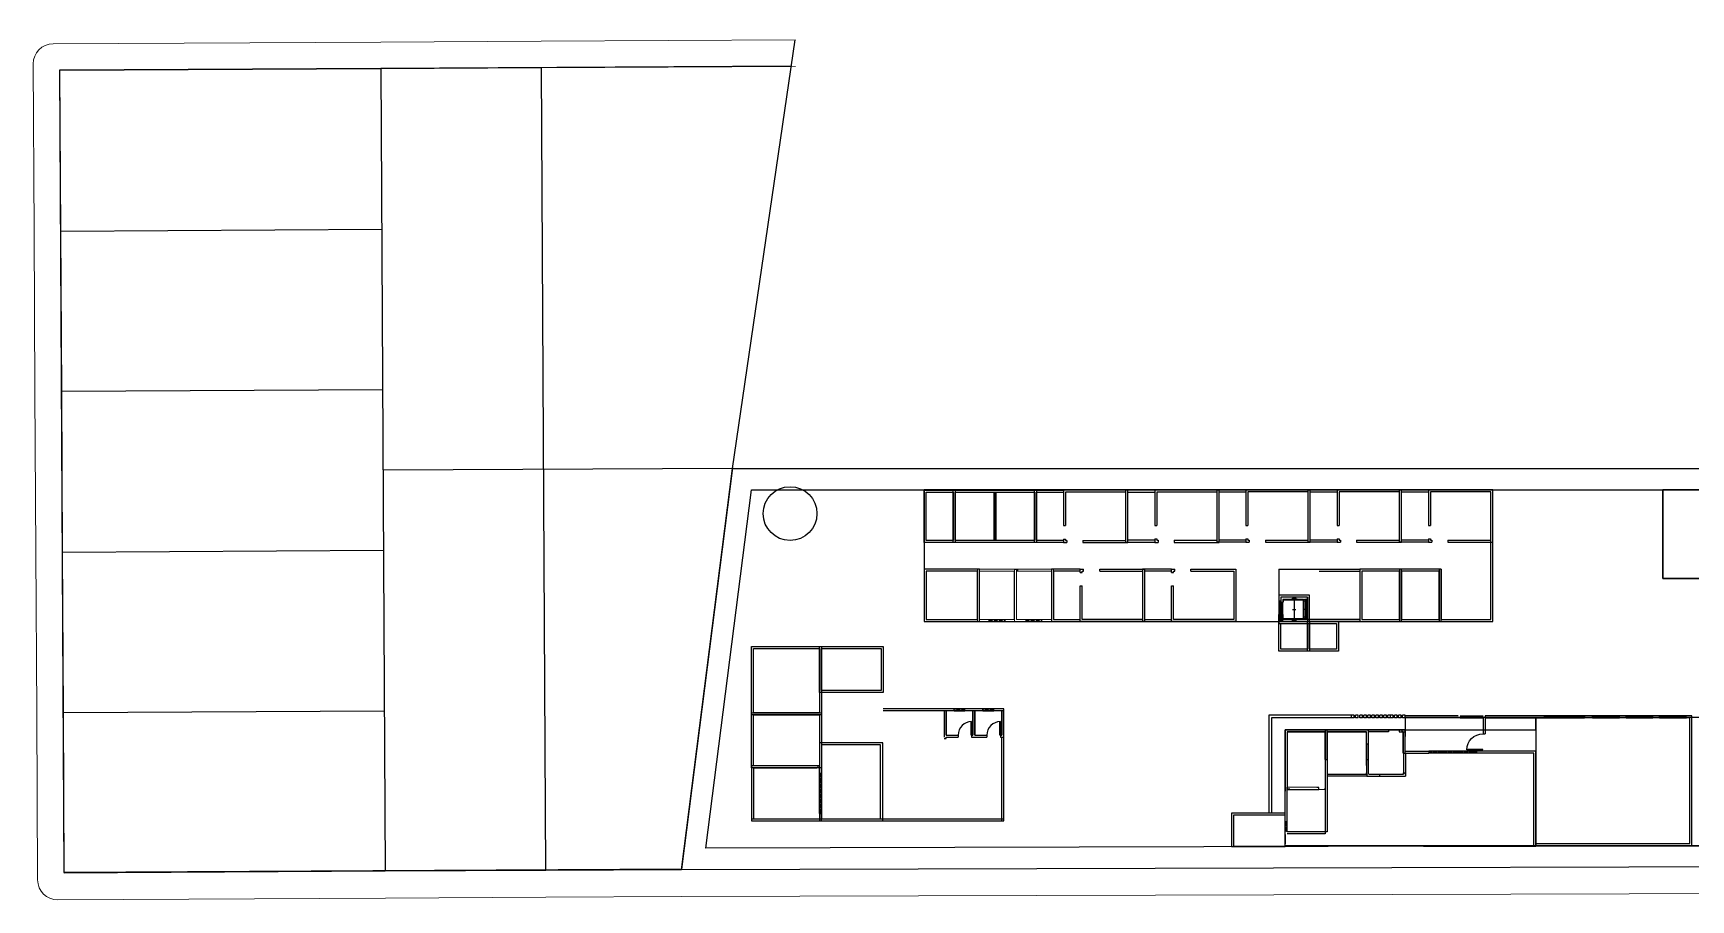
# Model space of a CAD drawing. Header units: centimetres. Extents: x 30244 to 739299, y -139216 to 99734.
# Drawn here: x 714681 to 727037, y 7909 to 14367 of the extents above; entities that cross this region are included whole.
import ezdxf

# ---------------------------------------------------------------- set-up
doc = ezdxf.new("R2010")
doc.units = ezdxf.units.CM
doc.header["$LTSCALE"] = 4
for name, pattern in [('DASHED2', [9.525, 6.35, -3.175]), ('LTYPE_4', [112.5, 56.25, -56.25]), ('LTYPE_6', [168.75, 112.5, -28.125, 0, -28.125])]:
    doc.linetypes.add(name, pattern=pattern)
for name, color, linetype in [('0.1', 1, 'Continuous'), ('0.2', 2, 'Continuous'), ('0.4', 4, 'Continuous'), ('0.6', 6, 'Continuous'), ('02-CONT', 2, 'Continuous'), ('04', 254, 'Continuous'), ('08', 8, 'Continuous'), ('ALINHAMENTO', 3, 'Continuous'), ('LIMITE-L', 7, 'Continuous')]:
    doc.layers.add(name, color=color, linetype=linetype)
doc.layers.add('K-ALINHAMENTO', color=10, linetype='Continuous', lineweight=9)
doc.layers.add('P-MEIOFIO', color=171, linetype='Continuous', lineweight=9)

# ---------------------------------------------------------------- blocks, each defined once
blk = doc.blocks.new('1_00e-flat-4')
at = {"color": 1}
blk.add_arc((28, -52), 100, 90, 180, dxfattribs=at)
at = {"layer": '02-CONT'}
blk.add_lwpolyline([(28, -52), (25, -52), (25, 48), (28, 48)], close=True, dxfattribs=at)

msp = doc.modelspace()

# ---------------------------------------------------------------- linework, layer by layer
at = {"layer": '0.1'}
for p, q in [((723965.764, 10373.55), (723965.764, 9983.55)), ((723965.764, 10373.55), (724265.764, 10373.55)), ((724265.764, 10373.55), (724570.753, 10373.55)), ((724265.764, 10358.55), (724570.753, 10358.55)), ((723965.764, 10138.05), (723965.764, 9986.05)), ((724180.106, 10148.55), (724180.106, 10048.55)), ((721805.594, 9998.499), (721925.594, 9998.499)), ((721805.594, 9983.499), (721995.594, 9983.499)), ((722080.594, 9998.499), (722200.594, 9998.499)), ((722080.594, 9983.499), (722270.594, 9983.499)), ((721915.728, 9333.42), (721015.728, 9333.42)), ((721915.728, 9318.42), (721015.728, 9318.42)), ((721625.799, 9331.78), (721545.799, 9331.78)), ((721545.799, 9316.78), (721625.799, 9316.78)), ((721840.799, 9331.78), (721760.799, 9331.78)), ((721760.799, 9316.78), (721840.799, 9316.78)), ((721915.907, 8497.979), (721915.763, 9331.78)), ((724508.574, 9264.89), (724508.574, 9284.89)), ((724528.574, 9264.89), (724528.574, 9284.89)), ((724538.574, 9264.89), (724538.574, 9284.89)), ((724558.574, 9264.89), (724558.574, 9284.89)), ((724568.574, 9264.89), (724568.574, 9284.89)), ((724588.574, 9264.89), (724588.574, 9284.89)), ((724598.574, 9264.89), (724598.574, 9284.89)), ((724618.574, 9264.89), (724618.574, 9284.89)), ((724628.574, 9264.89), (724628.574, 9284.89)), ((724648.574, 9264.89), (724648.574, 9284.89)), ((724658.574, 9264.89), (724658.574, 9284.89)), ((724678.574, 9264.89), (724678.574, 9284.89)), ((724688.574, 9264.89), (724688.574, 9284.89)), ((724708.574, 9264.89), (724708.574, 9284.89)), ((724718.574, 9264.89), (724718.574, 9284.89)), ((724738.574, 9264.89), (724738.574, 9284.89)), ((724748.574, 9264.89), (724748.574, 9284.89)), ((724768.574, 9264.89), (724768.574, 9284.89)), ((724778.574, 9264.89), (724778.574, 9284.89)), ((724798.574, 9264.89), (724798.574, 9284.89)), ((724798.574, 9264.89), (724798.574, 9284.89)), ((724818.574, 9264.89), (724818.574, 9284.89)), ((724828.574, 9264.89), (724828.574, 9284.89)), ((724848.574, 9264.89), (724848.574, 9284.89)), ((724858.574, 9264.89), (724858.574, 9284.89)), ((724878.574, 9264.89), (724878.574, 9284.89)), ((724888.574, 9264.89), (724888.574, 9284.89)), ((724908.574, 9264.89), (724908.574, 9284.89)), ((726244.273, 9279.809), (725502.961, 9279.809)), ((726504.273, 9279.809), (726304.273, 9279.809)), ((726754.273, 9279.809), (726554.273, 9279.809)), ((727004.273, 9279.809), (726804.273, 9279.809)), ((724528.574, 9264.89), (723910.574, 9264.89)), ((724908.574, 9174.89), (724013.768, 9174.89)), ((724558.574, 9264.89), (724538.574, 9264.89)), ((724588.574, 9264.89), (724568.574, 9264.89)), ((724618.574, 9264.89), (724598.574, 9264.89)), ((724648.574, 9264.89), (724628.574, 9264.89)), ((724678.574, 9264.89), (724658.574, 9264.89)), ((724708.574, 9264.89), (724688.574, 9264.89)), ((724738.574, 9264.89), (724718.574, 9264.89)), ((724768.574, 9264.89), (724748.574, 9264.89)), ((724818.574, 9264.89), (724778.574, 9264.89)), ((724848.574, 9264.89), (724828.574, 9264.89)), ((724878.574, 9264.89), (724858.574, 9264.89)), ((724908.574, 9264.89), (724888.574, 9264.89)), ((725502.961, 9264.809), (726244.273, 9264.809)), ((726304.273, 9264.809), (726504.273, 9264.809)), ((726554.273, 9264.809), (726754.273, 9264.809)), ((726804.273, 9264.809), (727004.273, 9264.809)), ((721900.907, 8497.977), (721900.799, 9121.78)), ((724634.934, 9068.809), (724619.934, 9068.809)), ((720543.299, 8552.979), (720543.299, 8852.979)), ((720558.299, 8852.979), (720558.299, 8552.979)), ((720035.893, 8512.979), (721915.907, 8512.979)), ((720035.894, 8497.979), (721915.907, 8497.979)), ((724028.768, 8420.863), (724028.768, 8490.863)), ((724013.768, 8395.847), (724013.768, 8325.847))]:
    msp.add_line(p, q, dxfattribs=at)
for points in [[(722160.764, 10572.704), (721537.818, 10572.704), (721537.818, 10962.704), (722160.764, 10962.704)], [(722145.764, 10587.704), (721552.818, 10587.704), (721552.818, 10947.704), (722145.764, 10947.704)], [(724880.753, 10373.55), (724570.753, 10373.55), (724570.753, 9983.55), (724880.753, 9983.55)], [(724865.753, 10358.55), (724585.753, 10358.55), (724585.753, 9998.55), (724865.753, 9998.55)], [(725175.753, 10373.55), (724865.753, 10373.55), (724865.753, 9983.55), (725175.753, 9983.55)], [(725160.753, 10358.55), (724880.753, 10358.55), (724880.753, 9998.55), (725160.753, 9998.55)], [(723965.764, 9983.55), (724195.764, 9983.55), (724195.764, 9761.55), (723965.764, 9761.55)], [(723980.764, 9968.55), (724180.764, 9968.55), (724180.764, 9776.55), (723980.764, 9776.55)], [(724180.764, 9983.55), (724410.764, 9983.55), (724410.764, 9761.55), (724180.764, 9761.55)], [(724195.764, 9968.55), (724395.764, 9968.55), (724395.764, 9776.55), (724195.764, 9776.55)]]:
    msp.add_lwpolyline(points, close=True, dxfattribs=at)
for points in [[(725160.753, 10373.55), (725160.753, 9983.55), (725560.764, 9983.55), (725560.764, 10963.42)], [(725175.753, 10373.55), (725175.753, 9998.55), (725545.764, 9998.55), (725545.764, 10948.42)], [(724910.452, 8844.89), (724910.452, 8854.89)]]:
    msp.add_lwpolyline(points, dxfattribs=at)
at = {"layer": '0.2', "linetype": 'DASHED2'}
for p, q in [((721805.594, 9992.499), (721925.594, 9992.499)), ((721805.594, 9989.499), (721925.594, 9989.499)), ((722080.594, 9992.499), (722200.594, 9992.499)), ((722080.594, 9989.499), (722200.594, 9989.499)), ((721625.799, 9325.78), (721545.799, 9325.78)), ((721545.799, 9322.78), (721625.799, 9322.78)), ((721840.799, 9325.78), (721760.799, 9325.78)), ((721760.799, 9322.78), (721840.799, 9322.78)), ((725083.574, 9009.809), (725443.574, 9009.809)), ((725443.574, 9006.809), (725083.574, 9006.809)), ((720549.299, 8552.979), (720549.299, 8852.979)), ((720552.299, 8852.979), (720552.299, 8552.979)), ((724019.768, 8490.863), (724019.768, 8420.863)), ((724022.768, 8420.863), (724022.768, 8490.863))]:
    msp.add_line(p, q, dxfattribs=at)
at = {"layer": '0.2'}
for p, q in [((726504.273, 9273.809), (726304.273, 9273.809)), ((726304.273, 9270.809), (726504.273, 9270.809)), ((726754.273, 9273.809), (726554.273, 9273.809)), ((726554.273, 9270.809), (726754.273, 9270.809)), ((727004.273, 9273.809), (726804.273, 9273.809)), ((726804.273, 9270.809), (727004.273, 9270.809)), ((723628.768, 8307.847), (724013.768, 8307.847)), ((723628.768, 8305.847), (724013.768, 8305.847))]:
    msp.add_line(p, q, dxfattribs=at)
for points in [[(725944.273, 9274.809), (726044.273, 9274.809), (726044.273, 9279.809), (725944.273, 9279.809)], [(726144.273, 9274.809), (726044.273, 9274.809), (726044.273, 9279.809), (726144.273, 9279.809)], [(726244.273, 9269.809), (726144.273, 9269.809), (726144.273, 9274.809), (726244.273, 9274.809)]]:
    msp.add_lwpolyline(points, close=True, dxfattribs=at)
at = {"layer": '0.4'}
for p, q in [((724570.753, 9998.55), (723965.764, 9998.55)), ((724570.753, 9983.55), (723965.764, 9983.55))]:
    msp.add_line(p, q, dxfattribs=at)
for points in [[(721552.845, 10962.704), (721552.828, 10572.704), (721322.828, 10572.704), (721322.845, 10962.704)], [(721537.845, 10947.704), (721537.828, 10587.704), (721337.828, 10587.704), (721337.845, 10947.704)], [(728058.426, 10963.423), (726828.426, 10963.423), (726828.426, 10303.423), (728058.426, 10303.423)], [(721735.594, 10373.499), (721322.806, 10373.499), (721322.806, 9983.499), (721735.594, 9983.499)], [(721720.594, 10358.499), (721337.806, 10358.499), (721337.806, 9998.499), (721720.594, 9998.499)], [(720035.867, 9797.979), (720558.273, 9797.979), (720558.273, 9287.979), (720035.867, 9287.979)], [(720050.867, 9782.979), (720543.273, 9782.979), (720543.273, 9302.979), (720050.867, 9302.979)], [(720543.493, 9797.979), (721015.807, 9797.979), (721015.807, 9452.979), (720543.493, 9452.979)], [(720558.493, 9782.979), (721000.807, 9782.979), (721000.807, 9467.979), (720558.493, 9467.979)], [(720035.867, 9302.979), (720558.273, 9302.979), (720558.273, 8892.979), (720035.867, 8892.979)], [(720050.867, 9287.979), (720543.273, 9287.979), (720543.273, 8907.979), (720050.867, 8907.979)], [(720543.299, 8497.979), (721013.299, 8497.979), (721013.299, 9077.979), (720543.299, 9077.979)], [(720558.299, 8512.979), (720998.299, 8512.979), (720998.299, 9062.979), (720558.299, 9062.979)]]:
    msp.add_lwpolyline(points, close=True, dxfattribs=at)
msp.add_circle((720322.943, 10786.948), 200.338, dxfattribs=at)
at = {"layer": '0.6'}
for p, q in [((721841.791, 10947.704), (721841.791, 10587.704)), ((721849.291, 10947.704), (721849.291, 10587.704)), ((721856.791, 10947.704), (721856.791, 10587.704)), ((722360.764, 10697.704), (722375.764, 10697.704)), ((723040.764, 10697.883), (723055.764, 10697.883)), ((723720.764, 10698.062), (723735.764, 10698.062)), ((724400.764, 10698.241), (724415.764, 10698.241)), ((725080.764, 10698.42), (725095.764, 10698.42)), ((722360.764, 10597.704), (722375.764, 10597.704)), ((722385.764, 10587.704), (722385.764, 10572.704)), ((722505.764, 10587.704), (722505.764, 10572.704)), ((723040.764, 10597.883), (723055.764, 10597.883)), ((723065.764, 10587.883), (723065.764, 10572.883)), ((723185.764, 10587.883), (723185.764, 10572.883)), ((723720.764, 10598.062), (723735.764, 10598.062)), ((723745.764, 10588.062), (723745.764, 10573.062)), ((723865.764, 10588.062), (723865.764, 10573.062)), ((724400.764, 10598.241), (724415.764, 10598.241)), ((724425.764, 10588.241), (724425.764, 10573.241)), ((724545.764, 10588.241), (724545.764, 10573.241)), ((725080.764, 10598.42), (725095.764, 10598.42)), ((725105.764, 10588.42), (725105.764, 10573.42)), ((725225.764, 10588.42), (725225.764, 10573.42)), ((722020.594, 10358.499), (722020.594, 10373.499)), ((722485.722, 10348.499), (722500.722, 10348.499)), ((722510.722, 10358.499), (722510.722, 10373.499)), ((722630.722, 10358.499), (722630.722, 10373.499)), ((723165.722, 10348.499), (723180.722, 10348.499)), ((723190.722, 10358.499), (723190.722, 10373.499)), ((723310.722, 10358.499), (723310.722, 10373.499)), ((722485.722, 10248.499), (722500.722, 10248.499)), ((723165.722, 10248.499), (723180.722, 10248.499)), ((723980.764, 9983.55), (724160.764, 9983.55)), ((721545.799, 9316.78), (721545.799, 9331.78)), ((721625.799, 9316.78), (721625.799, 9331.78)), ((721760.799, 9316.78), (721760.799, 9331.78)), ((721840.799, 9316.78), (721840.799, 9331.78)), ((726244.273, 9264.809), (726244.273, 9279.809)), ((726304.273, 9264.809), (726304.273, 9279.809)), ((726504.273, 9264.809), (726504.273, 9279.809)), ((726554.273, 9264.809), (726554.273, 9279.809)), ((726754.273, 9264.809), (726754.273, 9279.809)), ((726804.273, 9264.809), (726804.273, 9279.809)), ((724783.574, 9174.89), (724783.574, 9159.89)), ((724864.186, 9174.89), (724864.186, 9159.89)), ((724883.574, 9174.89), (724883.574, 9159.89)), ((725318.574, 9264.809), (725303.574, 9264.809)), ((725487.961, 9145.809), (725502.961, 9145.809)), ((721470.799, 9111.78), (721485.799, 9111.78)), ((721575.799, 9136.78), (721575.799, 9121.78)), ((721675.799, 9136.78), (721675.799, 9121.78)), ((721790.799, 9136.78), (721790.799, 9121.78)), ((721890.799, 9136.78), (721890.799, 9121.78)), ((720533.299, 8892.979), (720533.299, 8907.979)), ((720533.299, 8892.979), (720533.299, 8907.979)), ((724310.574, 8954.89), (724325.574, 8954.89)), ((724620.574, 8954.89), (724635.574, 8954.89)), ((724893.574, 9000.809), (724908.574, 9000.809)), ((725083.574, 9015.809), (725083.574, 9000.809)), ((720543.299, 8852.979), (720558.299, 8852.979)), ((724622.452, 8844.89), (724622.452, 8829.89)), ((724716.452, 8844.89), (724716.452, 8829.89)), ((724716.452, 8844.89), (724716.452, 8829.89)), ((724895.452, 8854.89), (724910.452, 8854.89)), ((724026.962, 8747.809), (724026.962, 8732.809)), ((724026.962, 8732.809), (724026.962, 8747.809)), ((724263.768, 8730.863), (724263.768, 8745.863)), ((720543.299, 8552.979), (720558.299, 8552.979)), ((724028.768, 8490.863), (724013.768, 8490.863)), ((724028.768, 8420.863), (724013.768, 8420.863)), ((723628.768, 8320.847), (723628.768, 8305.847))]:
    msp.add_line(p, q, dxfattribs=at)
at = {"layer": '0.6', "lineweight": 9}
for p, q in [((721805.594, 9998.499), (721805.594, 9983.499)), ((721925.594, 9998.499), (721925.594, 9983.499)), ((722080.594, 9998.499), (722080.594, 9983.499)), ((722200.594, 9998.499), (722200.594, 9983.499))]:
    msp.add_line(p, q, dxfattribs=at)
at = {"layer": '0.6'}
for points in [[(722360.764, 10572.704), (722145.764, 10572.704), (722145.764, 10962.704), (722360.764, 10962.704)], [(722360.764, 10587.704), (722160.764, 10587.704), (722160.764, 10947.704), (722360.764, 10947.704)], [(722505.764, 10572.704), (722840.764, 10572.704), (722840.764, 10962.704), (722360.764, 10962.704), (722360.764, 10697.704)], [(722505.764, 10587.704), (722825.764, 10587.704), (722825.764, 10947.704), (722375.764, 10947.704), (722375.764, 10697.704)], [(723040.764, 10572.883), (722825.764, 10572.883), (722825.764, 10962.883), (723040.764, 10962.883)], [(723040.764, 10587.883), (722840.764, 10587.883), (722840.764, 10947.883), (723040.764, 10947.883)], [(723185.764, 10572.883), (723520.764, 10572.883), (723520.764, 10962.883), (723040.764, 10962.883), (723040.764, 10697.883)], [(723185.764, 10587.883), (723505.764, 10587.883), (723505.764, 10947.883), (723055.764, 10947.883), (723055.764, 10697.883)], [(723720.764, 10573.062), (723505.764, 10573.062), (723505.764, 10963.062), (723720.764, 10963.062)], [(723720.764, 10588.062), (723520.764, 10588.062), (723520.764, 10948.062), (723720.764, 10948.062)], [(723865.764, 10573.062), (724200.764, 10573.062), (724200.764, 10963.062), (723720.764, 10963.062), (723720.764, 10698.062)], [(723865.764, 10588.062), (724185.764, 10588.062), (724185.764, 10948.062), (723735.764, 10948.062), (723735.764, 10698.062)], [(724400.764, 10573.241), (724185.764, 10573.241), (724185.764, 10963.241), (724400.764, 10963.241)], [(724400.764, 10588.241), (724200.764, 10588.241), (724200.764, 10948.241), (724400.764, 10948.241)], [(724545.764, 10573.241), (724880.764, 10573.241), (724880.764, 10963.241), (724400.764, 10963.241), (724400.764, 10698.241)], [(724545.764, 10588.241), (724865.764, 10588.241), (724865.764, 10948.241), (724415.764, 10948.241), (724415.764, 10698.241)], [(725080.764, 10573.42), (724865.764, 10573.42), (724865.764, 10963.42), (725080.764, 10963.42)], [(725080.764, 10588.42), (724880.764, 10588.42), (724880.764, 10948.42), (725080.764, 10948.42)], [(725225.764, 10573.42), (725560.764, 10573.42), (725560.764, 10963.42), (725080.764, 10963.42), (725080.764, 10698.42)], [(725225.764, 10588.42), (725545.764, 10588.42), (725545.764, 10948.42), (725095.764, 10948.42), (725095.764, 10698.42)], [(722360.764, 10597.704), (722360.764, 10572.704), (722385.764, 10572.704)], [(722375.764, 10597.704), (722375.764, 10587.704), (722385.764, 10587.704)], [(723040.764, 10597.883), (723040.764, 10572.883), (723065.764, 10572.883)], [(723055.764, 10597.883), (723055.764, 10587.883), (723065.764, 10587.883)], [(723720.764, 10598.062), (723720.764, 10573.062), (723745.764, 10573.062)], [(723735.764, 10598.062), (723735.764, 10588.062), (723745.764, 10588.062)], [(724400.764, 10598.241), (724400.764, 10573.241), (724425.764, 10573.241)], [(724415.764, 10598.241), (724415.764, 10588.241), (724425.764, 10588.241)], [(725080.764, 10598.42), (725080.764, 10573.42), (725105.764, 10573.42)], [(725095.764, 10598.42), (725095.764, 10588.42), (725105.764, 10588.42)], [(721995.594, 10373.499), (722020.594, 10373.499)], [(721995.594, 9998.499), (721995.594, 10358.499)], [(722485.722, 10373.499), (722270.722, 10373.499), (722270.722, 9983.499), (722485.722, 9983.499)], [(722485.722, 10358.499), (722285.722, 10358.499), (722285.722, 9998.499), (722485.722, 9998.499)], [(722485.722, 10348.499), (722485.722, 10373.499), (722510.722, 10373.499)], [(722630.722, 10373.499), (722965.722, 10373.499), (722965.722, 9983.499), (722485.722, 9983.499), (722485.722, 10248.499)], [(722500.722, 10348.499), (722500.722, 10358.499), (722510.722, 10358.499)], [(722630.722, 10358.499), (722950.722, 10358.499), (722950.722, 9998.499), (722500.722, 9998.499), (722500.722, 10248.499)], [(723165.722, 10373.499), (722950.722, 10373.499), (722950.722, 9983.499), (723165.722, 9983.499)], [(723165.722, 10358.499), (722965.722, 10358.499), (722965.722, 9998.499), (723165.722, 9998.499)], [(723165.722, 10348.499), (723165.722, 10373.499), (723190.722, 10373.499)], [(723310.722, 10373.499), (723645.722, 10373.499), (723645.722, 9983.499), (723165.722, 9983.499), (723165.722, 10248.499)], [(723180.722, 10348.499), (723180.722, 10358.499), (723190.722, 10358.499)], [(723310.722, 10358.499), (723630.722, 10358.499), (723630.722, 9998.499), (723180.722, 9998.499), (723180.722, 10248.499)], [(723965.764, 9968.55), (724195.764, 9968.55), (724195.764, 10178.55), (723965.764, 10178.55), (723965.764, 10138.05)], [(724195.764, 10178.55), (723965.764, 10178.55), (723965.764, 10138.05)], [(724180.764, 10143.95), (724180.764, 10163.55), (723980.764, 10163.55), (723980.764, 10138.05)], [(724180.764, 10163.55), (724180.764, 9983.55)], [(723965.764, 9986.05), (723965.764, 9968.55)], [(723980.764, 9986.05), (723980.764, 9983.55), (724180.764, 9983.55)], [(724141.164, 9983.55), (724136.164, 9983.55)], [(721545.799, 9331.78), (721470.799, 9331.78)], [(721470.799, 9316.78), (721470.799, 9121.78)], [(721545.799, 9316.78), (721485.799, 9316.78), (721485.799, 9136.78), (721575.799, 9136.78)], [(721485.799, 9136.78), (721485.799, 9316.78)], [(721700.799, 9331.78), (721625.799, 9331.78)], [(721675.799, 9136.78), (721685.799, 9136.78), (721685.799, 9316.78), (721625.799, 9316.78)], [(721760.799, 9331.78), (721685.799, 9331.78)], [(721685.799, 9316.78), (721685.799, 9136.78)], [(721760.799, 9316.78), (721700.799, 9316.78), (721700.799, 9136.78), (721790.799, 9136.78)], [(721700.799, 9136.78), (721700.799, 9316.78)], [(721915.799, 9331.78), (721840.799, 9331.78)], [(721890.799, 9136.78), (721900.799, 9136.78), (721900.799, 9316.78), (721840.799, 9316.78)], [(721900.799, 9316.78), (721900.799, 9136.78)], [(721915.799, 9121.78), (721915.799, 9316.78)], [(724528.574, 9284.89), (723890.574, 9284.89), (723890.574, 8555.847)], [(724558.574, 9284.89), (724538.574, 9284.89)], [(724588.574, 9284.89), (724568.574, 9284.89)], [(724618.574, 9284.89), (724598.574, 9284.89)], [(724648.574, 9284.89), (724628.574, 9284.89)], [(724678.574, 9284.89), (724658.574, 9284.89)], [(724708.574, 9284.89), (724688.574, 9284.89)], [(724738.574, 9284.89), (724718.574, 9284.89)], [(724768.574, 9284.89), (724748.574, 9284.89)], [(724818.574, 9284.89), (724778.574, 9284.89)], [(724848.574, 9284.89), (724828.574, 9284.89)], [(724878.574, 9284.89), (724858.574, 9284.89)], [(724908.574, 9284.89), (724888.574, 9284.89)], [(725303.574, 9279.89), (724908.574, 9279.89)], [(725318.574, 9279.809), (725318.574, 9279.89)], [(725318.574, 9279.89), (725318.574, 9279.809), (725487.961, 9279.809)], [(725502.961, 9279.809), (725502.961, 9145.809)], [(725881.84, 8314.132), (727044.742, 8314.132), (727044.273, 9279.809), (727004.273, 9279.809)], [(726304.273, 9279.809), (726244.273, 9279.809)], [(726554.273, 9279.809), (726504.273, 9279.809)], [(726804.273, 9279.809), (726754.273, 9279.809)], [(723910.574, 9264.89), (723910.574, 8555.847)], [(724013.768, 9176.836), (724033.768, 9176.836)], [(724013.768, 9176.836), (724013.768, 9176.836), (724013.768, 8717.809)], [(724310.574, 9174.89), (724028.768, 9176.836)], [(724028.768, 9161.836), (724310.574, 9159.89)], [(724310.574, 8954.89), (724310.574, 9159.89), (724028.768, 9161.836), (724028.768, 8732.809), (724310.574, 8730.863), (724310.574, 8740.863)], [(724305.574, 9174.89), (724330.574, 9174.89)], [(724310.574, 9174.89), (724310.574, 9174.89), (724310.574, 8400.863)], [(724325.574, 8954.89), (724325.574, 9174.89)], [(724620.574, 9174.89), (724325.574, 9174.89)], [(724325.574, 9159.89), (724620.574, 9159.89)], [(724620.574, 8954.89), (724620.574, 9159.89), (724325.574, 9159.89), (724325.574, 8415.863)], [(724620.574, 8910.809), (724620.574, 9159.89), (724615.574, 9159.89)], [(724783.574, 9174.89), (724620.574, 9174.89)], [(724635.574, 8844.89), (724635.574, 9174.89)], [(724635.574, 8910.809), (724635.574, 9159.89)], [(724783.574, 9159.89), (724635.574, 9159.89)], [(724864.186, 9174.89), (724908.574, 9174.89)], [(724864.186, 9159.89), (724908.574, 9159.89)], [(724893.574, 9174.89), (724883.574, 9174.89)], [(724893.574, 9000.809), (724893.574, 9159.89), (724883.574, 9159.89)], [(724893.574, 9159.89), (724893.574, 9000.809)], [(725303.574, 9264.809), (725303.574, 9264.89), (724908.574, 9264.89), (724908.574, 9125.809)], [(724908.574, 9184.89), (724908.574, 9174.89)], [(724908.574, 9000.809), (724908.574, 9174.89)], [(725318.574, 9264.809), (725487.961, 9264.809)], [(725487.961, 9264.809), (725487.961, 9145.809)], [(725881.84, 8329.132), (727029.742, 8329.132), (727029.273, 9264.809), (727004.273, 9264.809)], [(726304.273, 9264.809), (726244.273, 9264.809)], [(726554.273, 9264.809), (726504.273, 9264.809)], [(726804.273, 9264.809), (726754.273, 9264.809)], [(721485.799, 9121.78), (721575.799, 9121.78)], [(721485.799, 9111.78), (721485.799, 9121.78)], [(721675.799, 9121.78), (721700.799, 9121.78)], [(721685.799, 9121.78), (721790.799, 9121.78)], [(721890.799, 9121.78), (721915.799, 9121.78)], [(724310.574, 9064.89), (724310.574, 8415.863)], [(724620.574, 9064.89), (724620.574, 8844.89)], [(720035.894, 8907.979), (720035.894, 8497.979), (720365.894, 8497.979)], [(720035.894, 8907.979), (720035.894, 8892.979)], [(720508.299, 8907.979), (720035.894, 8907.979)], [(720533.299, 8907.979), (720523.299, 8907.979)], [(720543.299, 8907.979), (720533.299, 8907.979)], [(724893.574, 9000.809), (725083.574, 9000.809)], [(724895.452, 9000.809), (724895.452, 8844.89)], [(724908.574, 9015.809), (725083.574, 9015.809)], [(724910.452, 9000.809), (724910.452, 8829.89)], [(725881.84, 8307.992), (725881.84, 9015.809), (725083.574, 9015.809)], [(725866.84, 8307.992), (725866.84, 9000.809), (725083.574, 9000.809)], [(720050.894, 8892.979), (720523.299, 8892.979)], [(720533.299, 8892.979), (720050.894, 8892.979), (720050.894, 8512.979)], [(720543.299, 8892.979), (720533.299, 8892.979)], [(720543.299, 8852.979), (720543.299, 8892.979)], [(724325.574, 8844.89), (724620.574, 8844.89), (724620.574, 8854.89)], [(724622.452, 8829.89), (724325.574, 8829.89)], [(724622.452, 8829.89), (724716.452, 8829.89)], [(724637.452, 8844.89), (724716.452, 8844.89)], [(724716.452, 8844.89), (724895.452, 8844.89), (724895.452, 8854.89)], [(724716.452, 8829.89), (724910.452, 8829.89)], [(724013.768, 8510.863), (724013.768, 8730.863)], [(724263.768, 8745.863), (724026.962, 8747.809)], [(724046.962, 8732.809), (724026.962, 8732.809)], [(724028.768, 8495.863), (724028.768, 8730.863), (724263.768, 8730.863)], [(724263.768, 8745.863), (724248.768, 8745.863)], [(720558.299, 8497.979), (720558.299, 8552.979)], [(724013.768, 8555.847), (723613.768, 8555.847), (723613.768, 8305.847), (723628.768, 8305.847)], [(724013.768, 8320.847), (724013.768, 8540.847), (723628.768, 8540.847), (723628.768, 8320.847)], [(720050.894, 8512.979), (720365.894, 8512.979)], [(724028.768, 8490.863), (724028.768, 8495.863)], [(724325.574, 8415.863), (724028.768, 8415.863), (724028.768, 8420.863)], [(725043.84, 8307.992), (725881.84, 8307.992), (725881.84, 8480.992)], [(724013.768, 8395.847), (724013.768, 8400.847)], [(724013.768, 8305.847), (724013.768, 8325.847)], [(724310.574, 8400.863), (724028.768, 8400.863)]]:
    msp.add_lwpolyline(points, dxfattribs=at)
at = {"layer": '0.6', "lineweight": 9}
for points in [[(721720.594, 9998.499), (721720.594, 10373.499)], [(722010.594, 10108.499), (722010.594, 10373.499), (721720.594, 10373.499), (721720.594, 9983.499), (721805.594, 9983.499)], [(721735.594, 9998.499), (721735.594, 10358.499)], [(721995.594, 10108.499), (721995.594, 10358.499), (721735.594, 10358.499), (721735.594, 9998.499), (721805.594, 9998.499)], [(721995.619, 9998.499), (721995.594, 10373.499)], [(722285.594, 10108.499), (722285.594, 10373.499), (721995.594, 10373.499), (721995.594, 9983.499), (722080.594, 9983.499)], [(722010.594, 9998.499), (722010.594, 10358.499)], [(722010.619, 9998.499), (722010.594, 10358.499)], [(722270.594, 10108.499), (722270.594, 10358.499), (722010.594, 10358.499), (722010.594, 9998.499), (722080.594, 9998.499)], [(721925.594, 9998.499), (721995.594, 9998.499), (721995.594, 10008.499)], [(721995.594, 10008.499), (721995.594, 9998.499)], [(722200.594, 9998.499), (722270.594, 9998.499), (722270.594, 10008.499)], [(722270.594, 10008.499), (722270.594, 9998.499)], [(721720.594, 9983.499), (721805.594, 9983.499)], [(721881.472, 9983.499), (721856.472, 9983.499)], [(721995.594, 9983.499), (722080.594, 9983.499)], [(722156.472, 9983.499), (722131.472, 9983.499)], [(723965.764, 9983.55), (723965.764, 9968.55)], [(724160.764, 9983.55), (723980.764, 9983.55)]]:
    msp.add_lwpolyline(points, dxfattribs=at)
at = {"layer": '04'}
for points in [[(719894.867, 11123.42), (720361.302, 14317.761)], [(719894.855, 11127.633), (719512.969, 8138.083), (714913.54, 8113.004), (714880.934, 14092.76), (717272.837, 14105.803), (720332.161, 14122.484)], [(717272.848, 14101.589), (717305.454, 8121.833)], [(718501.405, 8128.354), (718471.385, 14108.125)], [(714887.467, 12892.596), (717279.37, 12905.638)], [(717285.891, 11709.687), (714893.988, 11696.645)], [(719894.867, 11123.42), (717289.151, 11111.711)], [(714900.509, 10500.693), (717292.412, 10513.736)], [(714907.031, 9304.742), (717298.933, 9317.784)]]:
    msp.add_lwpolyline(points, dxfattribs=at)
at = {"layer": '08', "color": 253}
for p, q in [((723965.764, 10138.05), (723971.764, 10138.05)), ((723965.764, 10138.05), (723980.764, 10138.05)), ((723971.564, 10137.85), (723965.964, 10137.85)), ((723971.564, 10136.55), (723971.564, 10137.85)), ((723971.764, 10136.55), (723971.564, 10136.55)), ((723971.764, 10138.05), (723980.764, 10138.05)), ((723971.764, 10138.05), (723971.764, 10136.55)), ((723980.764, 10129.05), (723980.764, 10138.05)), ((723995.764, 10146.55), (723995.764, 10126.25)), ((724150.764, 10146.55), (723995.764, 10146.55)), ((723997.764, 10143.55), (724147.764, 10143.55)), ((723997.764, 10143.55), (723997.764, 10126.05)), ((724059.71, 10149.65), (724065.11, 10149.65)), ((724059.71, 10149.05), (724059.71, 10149.65)), ((724059.71, 10149.05), (724065.71, 10149.05)), ((724065.11, 10155.05), (724073.21, 10155.05)), ((724065.11, 10149.65), (724065.11, 10155.05)), ((724065.71, 10149.05), (724065.71, 10155.05)), ((724065.71, 10149.05), (724065.71, 10146.55)), ((724072.21, 10158.55), (724072.21, 10163.55)), ((724076.21, 10158.55), (724072.21, 10158.55)), ((724073.21, 10155.05), (724073.21, 10149.05)), ((724073.21, 10149.05), (724073.21, 10146.55)), ((724076.21, 10158.55), (724076.21, 10158.1)), ((724080.71, 10158.55), (724076.21, 10158.55)), ((724076.559, 10157.732), (724076.21, 10158.1)), ((724079.91, 10157.567), (724076.559, 10157.732)), ((724079.91, 10157.567), (724080.26, 10157.2)), ((724080.26, 10155.6), (724079.91, 10155.25)), ((724079.91, 10151.05), (724079.91, 10155.25)), ((724080.71, 10151.05), (724079.91, 10151.05)), ((724080.26, 10155.6), (724080.26, 10157.2)), ((724085.21, 10158.55), (724080.71, 10158.55)), ((724080.71, 10151.05), (724081.51, 10151.05)), ((724081.16, 10157.2), (724081.509, 10157.567)), ((724081.16, 10155.6), (724081.16, 10157.2)), ((724081.16, 10155.6), (724081.51, 10155.25)), ((724081.509, 10157.567), (724084.86, 10157.732)), ((724081.51, 10151.05), (724081.51, 10155.25)), ((724084.86, 10157.732), (724085.21, 10158.1)), ((724085.21, 10158.55), (724085.21, 10158.1)), ((724085.21, 10158.55), (724089.21, 10158.55)), ((724088.21, 10155.05), (724088.21, 10149.05)), ((724096.31, 10155.05), (724088.21, 10155.05)), ((724088.21, 10149.05), (724088.21, 10146.55)), ((724089.21, 10158.55), (724089.21, 10163.55)), ((724095.71, 10149.05), (724095.71, 10155.05)), ((724101.71, 10149.05), (724095.71, 10149.05)), ((724095.71, 10149.05), (724095.71, 10146.55)), ((724096.31, 10149.65), (724096.31, 10155.05)), ((724101.71, 10149.65), (724096.31, 10149.65)), ((724101.71, 10149.05), (724101.71, 10149.65)), ((724147.764, 10143.55), (724147.764, 10003.55)), ((724150.764, 10000.55), (724150.764, 10146.55)), ((724155.764, 10015.55), (724155.764, 10136.55)), ((724155.764, 10136.55), (724173.764, 10136.55)), ((724157.514, 10148.95), (724180.764, 10148.95)), ((724157.514, 10143.95), (724157.514, 10148.95)), ((724161.514, 10143.95), (724157.514, 10143.95)), ((724161.914, 10143.55), (724161.514, 10143.95)), ((724168.014, 10143.95), (724161.514, 10143.95)), ((724164.564, 10143.55), (724161.914, 10143.55)), ((724164.364, 10142.05), (724164.564, 10142.25)), ((724164.364, 10138.55), (724164.364, 10142.05)), ((724165.164, 10138.55), (724164.364, 10138.55)), ((724164.564, 10142.25), (724164.564, 10143.55)), ((724167.614, 10143.55), (724164.964, 10143.55)), ((724164.964, 10142.25), (724164.964, 10143.55)), ((724164.964, 10142.25), (724165.164, 10142.05)), ((724165.164, 10138.55), (724165.164, 10142.05)), ((724167.614, 10143.55), (724168.014, 10143.95)), ((724168.014, 10143.95), (724180.764, 10143.95)), ((724173.764, 10136.55), (724173.764, 10015.55)), ((723965.764, 10126.05), (723976.264, 10126.05)), ((723965.764, 10036.05), (723965.764, 9986.05)), ((723971.764, 10036.05), (723965.764, 10036.05)), ((723976.064, 10126.25), (723965.964, 10126.25)), ((723965.964, 10035.85), (723971.564, 10035.85)), ((723965.964, 9986.25), (723965.964, 10035.85)), ((723971.564, 10035.85), (723971.564, 10034.55)), ((723971.564, 10034.55), (723971.764, 10034.55)), ((723971.764, 9986.05), (723971.764, 10126.05)), ((723972.264, 10081.05), (723972.264, 10034.05)), ((723972.264, 10081.05), (723976.264, 10081.05)), ((723972.264, 10034.05), (723976.264, 10034.05)), ((723972.464, 10034.25), (723972.464, 10080.85)), ((723976.064, 10080.85), (723972.464, 10080.85)), ((723976.064, 10034.25), (723972.464, 10034.25)), ((723973.764, 9986.05), (723973.764, 10034.05)), ((723974.764, 10034.05), (723974.764, 9986.05)), ((723976.064, 10127.75), (723976.064, 10126.25)), ((723980.564, 10127.75), (723976.064, 10127.75)), ((723976.064, 10079.55), (723976.064, 10080.85)), ((723976.264, 10079.55), (723976.064, 10079.55)), ((723976.064, 10035.55), (723976.064, 10034.25)), ((723976.264, 10035.55), (723976.064, 10035.55)), ((723976.264, 10127.55), (723980.764, 10127.55)), ((723976.264, 10126.05), (723976.264, 10127.55)), ((723976.264, 10081.05), (723976.264, 10079.55)), ((723976.264, 10034.05), (723976.264, 10035.55)), ((723976.764, 10127.25), (723976.764, 10079.05)), ((723980.764, 10127.25), (723976.764, 10127.25)), ((723976.764, 10079.05), (723980.764, 10079.05)), ((723976.964, 10127.05), (723980.564, 10127.05)), ((723976.964, 10079.25), (723976.964, 10127.05)), ((723980.564, 10079.25), (723976.964, 10079.25)), ((723978.264, 9986.05), (723978.264, 10079.05)), ((723979.264, 10079.05), (723979.264, 9986.05)), ((723980.564, 10129.05), (723980.564, 10127.75)), ((723980.764, 10129.05), (723980.564, 10129.05)), ((723980.564, 10127.05), (723980.564, 10125.75)), ((723980.564, 10125.75), (723980.764, 10125.75)), ((723980.564, 10080.55), (723980.564, 10079.25)), ((723980.764, 10080.55), (723980.564, 10080.55)), ((723980.764, 10129.05), (723980.764, 9986.05)), ((723983.764, 10129.05), (723983.964, 10129.05)), ((723983.764, 10129.05), (723983.764, 9988.55)), ((723988.264, 10127.55), (723983.764, 10127.55)), ((723983.764, 10127.25), (723987.764, 10127.25)), ((723983.964, 10125.75), (723983.764, 10125.75)), ((723983.764, 10080.55), (723983.964, 10080.55)), ((723987.764, 10079.05), (723983.764, 10079.05)), ((723983.964, 10129.05), (723983.964, 10127.75)), ((723983.964, 10127.75), (723988.464, 10127.75)), ((723983.964, 10127.05), (723983.964, 10125.75)), ((723987.564, 10127.05), (723983.964, 10127.05)), ((723983.964, 10080.55), (723983.964, 10079.25)), ((723983.964, 10079.25), (723987.564, 10079.25)), ((723985.264, 9988.55), (723985.264, 10079.05)), ((723986.264, 10079.05), (723986.264, 9988.55)), ((723987.564, 10079.25), (723987.564, 10127.05)), ((723987.764, 10127.25), (723987.764, 10079.05)), ((723988.264, 10126.05), (723988.264, 10127.55)), ((723988.264, 10126.05), (723992.764, 10126.05)), ((723988.264, 10081.05), (723988.264, 10079.55)), ((723992.264, 10081.05), (723988.264, 10081.05)), ((723988.264, 10079.55), (723988.464, 10079.55)), ((723988.264, 10035.55), (723988.464, 10035.55)), ((723988.264, 10034.05), (723988.264, 10035.55)), ((723992.264, 10034.05), (723988.264, 10034.05)), ((723988.464, 10127.75), (723988.464, 10126.25)), ((723988.464, 10126.25), (723992.764, 10126.25)), ((723988.464, 10080.85), (723992.064, 10080.85)), ((723988.464, 10079.55), (723988.464, 10080.85)), ((723988.464, 10035.55), (723988.464, 10034.25)), ((723988.464, 10034.25), (723992.064, 10034.25)), ((723989.764, 10034.05), (723989.764, 9988.55)), ((723990.764, 9988.55), (723990.764, 10034.05)), ((723992.064, 10034.25), (723992.064, 10080.85)), ((723992.264, 10081.05), (723992.264, 10034.05)), ((723995.764, 10126.25), (723992.764, 10126.25)), ((723992.764, 10126.05), (723992.764, 9988.55)), ((723992.764, 10126.05), (723997.764, 10126.05)), ((723992.764, 10036.05), (723997.764, 10036.05)), ((723992.764, 10034.55), (723992.964, 10034.55)), ((723992.964, 10035.85), (723995.764, 10035.85)), ((723992.964, 10034.55), (723992.964, 10035.85)), ((723995.764, 10035.85), (723995.764, 10000.55)), ((723997.764, 10003.55), (723997.764, 10036.05)), ((724147.764, 10027.615), (724147.764, 10027.615)), ((724173.764, 10015.55), (724155.764, 10015.55)), ((724157.514, 10008.15), (724157.514, 10003.15)), ((724161.514, 10008.15), (724157.514, 10008.15)), ((724161.914, 10008.55), (724161.514, 10008.15)), ((724161.514, 10008.15), (724168.014, 10008.15)), ((724161.914, 10008.55), (724164.564, 10008.55)), ((724164.364, 10013.55), (724164.364, 10010.05)), ((724164.364, 10013.55), (724165.164, 10013.55)), ((724164.564, 10009.85), (724164.364, 10010.05)), ((724164.564, 10009.85), (724164.564, 10008.55)), ((724165.164, 10010.05), (724164.964, 10009.85)), ((724164.964, 10009.85), (724164.964, 10008.55)), ((724164.964, 10008.55), (724167.614, 10008.55)), ((724165.164, 10013.55), (724165.164, 10010.05)), ((724167.614, 10008.55), (724168.014, 10008.15)), ((724168.014, 10008.15), (724180.764, 10008.15)), ((723965.764, 9986.05), (723971.764, 9986.05)), ((723980.764, 9986.05), (723965.764, 9986.05)), ((723971.564, 9986.25), (723965.964, 9986.25)), ((723971.564, 9987.55), (723971.564, 9986.25)), ((723971.764, 9987.55), (723971.564, 9987.55)), ((723980.764, 9986.05), (723971.764, 9986.05)), ((723992.764, 9988.55), (723983.764, 9988.55)), ((723995.764, 10000.55), (724150.764, 10000.55)), ((724147.764, 10003.55), (723997.764, 10003.55)), ((724059.71, 9998.05), (724059.71, 9997.45)), ((724059.71, 9998.05), (724065.71, 9998.05)), ((724059.71, 9997.45), (724065.11, 9997.45)), ((724065.11, 9997.45), (724065.11, 9992.05)), ((724065.11, 9992.05), (724073.21, 9992.05)), ((724065.71, 9998.05), (724065.71, 10000.55)), ((724065.71, 9998.05), (724065.71, 9992.05)), ((724076.21, 9988.55), (724072.21, 9988.55)), ((724072.21, 9988.55), (724072.21, 9983.55)), ((724073.21, 9998.05), (724073.21, 10000.55)), ((724073.21, 9992.05), (724073.21, 9998.05)), ((724076.559, 9989.367), (724076.21, 9989)), ((724076.21, 9988.55), (724076.21, 9989)), ((724076.21, 9988.55), (724080.71, 9988.55)), ((724079.91, 9989.532), (724076.559, 9989.367)), ((724079.91, 9996.05), (724079.91, 9991.85)), ((724080.71, 9996.05), (724079.91, 9996.05)), ((724080.26, 9991.5), (724079.91, 9991.85)), ((724080.26, 9989.9), (724079.91, 9989.532)), ((724080.26, 9991.5), (724080.26, 9989.9)), ((724080.71, 9996.05), (724081.51, 9996.05)), ((724080.71, 9988.55), (724085.21, 9988.55)), ((724081.16, 9991.5), (724081.51, 9991.85)), ((724081.16, 9991.5), (724081.16, 9989.9)), ((724081.509, 9989.532), (724081.16, 9989.9)), ((724081.509, 9989.532), (724084.86, 9989.367)), ((724081.51, 9996.05), (724081.51, 9991.85)), ((724084.86, 9989.367), (724085.21, 9989)), ((724085.21, 9988.55), (724085.21, 9989)), ((724085.21, 9988.55), (724089.21, 9988.55)), ((724088.21, 9998.05), (724088.21, 10000.55)), ((724088.21, 9992.05), (724088.21, 9998.05)), ((724096.31, 9992.05), (724088.21, 9992.05)), ((724089.21, 9988.55), (724089.21, 9983.55)), ((724095.71, 9998.05), (724095.71, 10000.55)), ((724095.71, 9998.05), (724095.71, 9992.05)), ((724101.71, 9998.05), (724095.71, 9998.05)), ((724096.31, 9997.45), (724096.31, 9992.05)), ((724101.71, 9997.45), (724096.31, 9997.45)), ((724101.71, 9998.05), (724101.71, 9997.45)), ((724157.514, 10003.15), (724180.764, 10003.15))]:
    msp.add_line(p, q, dxfattribs=at)
at = {"layer": '08', "color": 253, "linetype": 'LTYPE_4'}
for p, q in [((724066.56, 10155.05), (724066.56, 10149.05)), ((724066.56, 10149.05), (724066.56, 10146.55)), ((724094.86, 10155.05), (724094.86, 10149.05)), ((724094.86, 10149.05), (724094.86, 10146.55)), ((724066.56, 9998.05), (724066.56, 10000.55)), ((724066.56, 9992.05), (724066.56, 9998.05)), ((724094.86, 9998.05), (724094.86, 10000.55)), ((724094.86, 9992.05), (724094.86, 9998.05))]:
    msp.add_line(p, q, dxfattribs=at)
at = {"layer": '08', "color": 253, "linetype": 'LTYPE_6'}
for p, q in [((724080.71, 10163.55), (724080.71, 9984.52)), ((724164.764, 10152.826), (724164.764, 9999.65)), ((724067.918, 10073.55), (724093.148, 10073.55)), ((724175.817, 10073.55), (724152.881, 10073.55))]:
    msp.add_line(p, q, dxfattribs=at)
at = {"layer": 'ALINHAMENTO'}
for points in [[(721322.806, 9983.499), (725560.764, 9983.499), (725560.764, 10963.42), (721322.806, 10963.42)], [(728058.426, 10303.423), (726828.426, 10303.423), (726828.426, 10963.42), (728058.426, 10963.42)], [(725881.84, 9267.066), (724908.574, 9267.066), (724908.574, 9176.836), (725881.84, 9176.836)], [(725881.84, 8311.281), (728560.939, 8311.281), (728560.939, 9267.066), (725881.84, 9267.066)], [(724013.768, 9176.836), (725881.84, 9176.836), (725881.84, 8311.281), (724013.768, 8311.281)]]:
    msp.add_lwpolyline(points, close=True, dxfattribs=at)
at = {"layer": 'K-ALINHAMENTO'}
msp.add_lwpolyline([(720362.389, 14118.436), (718468.8, 14108.111), (717272.848, 14101.589), (714880.946, 14088.547), (714887.467, 12892.596), (714893.988, 11696.645), (714900.509, 10500.693), (714907.031, 9304.742), (714913.552, 8108.791), (717305.454, 8121.833), (718501.405, 8128.354), (719512.981, 8133.87)], dxfattribs=at)
at = {"layer": 'LIMITE-L'}
for points in [[(731870.285, 8167.652), (719512.981, 8133.87), (719894.867, 11123.42), (732895.307, 11123.42)], [(731756.315, 8327.341), (719694.783, 8294.368), (720035.728, 10963.42), (732670.473, 10963.42)]]:
    msp.add_lwpolyline(points, close=True, dxfattribs=at)
at = {"layer": 'P-MEIOFIO'}
msp.add_lwpolyline([(720361.302, 14317.761), (718467.713, 14307.436), (717271.762, 14300.915), (714830.028, 14287.601, 0.414213562), (714681.349, 14137.292), (714688.142, 12891.509), (714694.663, 11695.558), (714701.184, 10499.607), (714707.705, 9303.655), (714714.498, 8057.873, 0.414213562), (714864.807, 7909.194), (717306.541, 7922.508), (718502.492, 7929.029), (719514.068, 7934.545), (731877.094, 7968.341), (739150.022, 7988.223, 0.415010138), (739299.107, 8138.534), (739265.957, 14218.089, 0.414213562), (739115.648, 14366.768), (733536.975, 14336.349)], format="xyb", dxfattribs=at)

# ---------------------------------------------------------------- block references
at = {"layer": '0.6'}
for p in [(721647.393, 9189.033), (721862.393, 9189.033)]:
    msp.add_blockref('1_00e-flat-4', p, dxfattribs=at)
at = {"layer": '0.6', "xscale": -1.199865022776979, "yscale": 1.199865022776979, "zscale": 1.199865022776979, "rotation": 90}
msp.add_blockref('1_00e-flat-4', (725425.264, 9059.905), dxfattribs=at)

doc.saveas('drawing.dxf')
